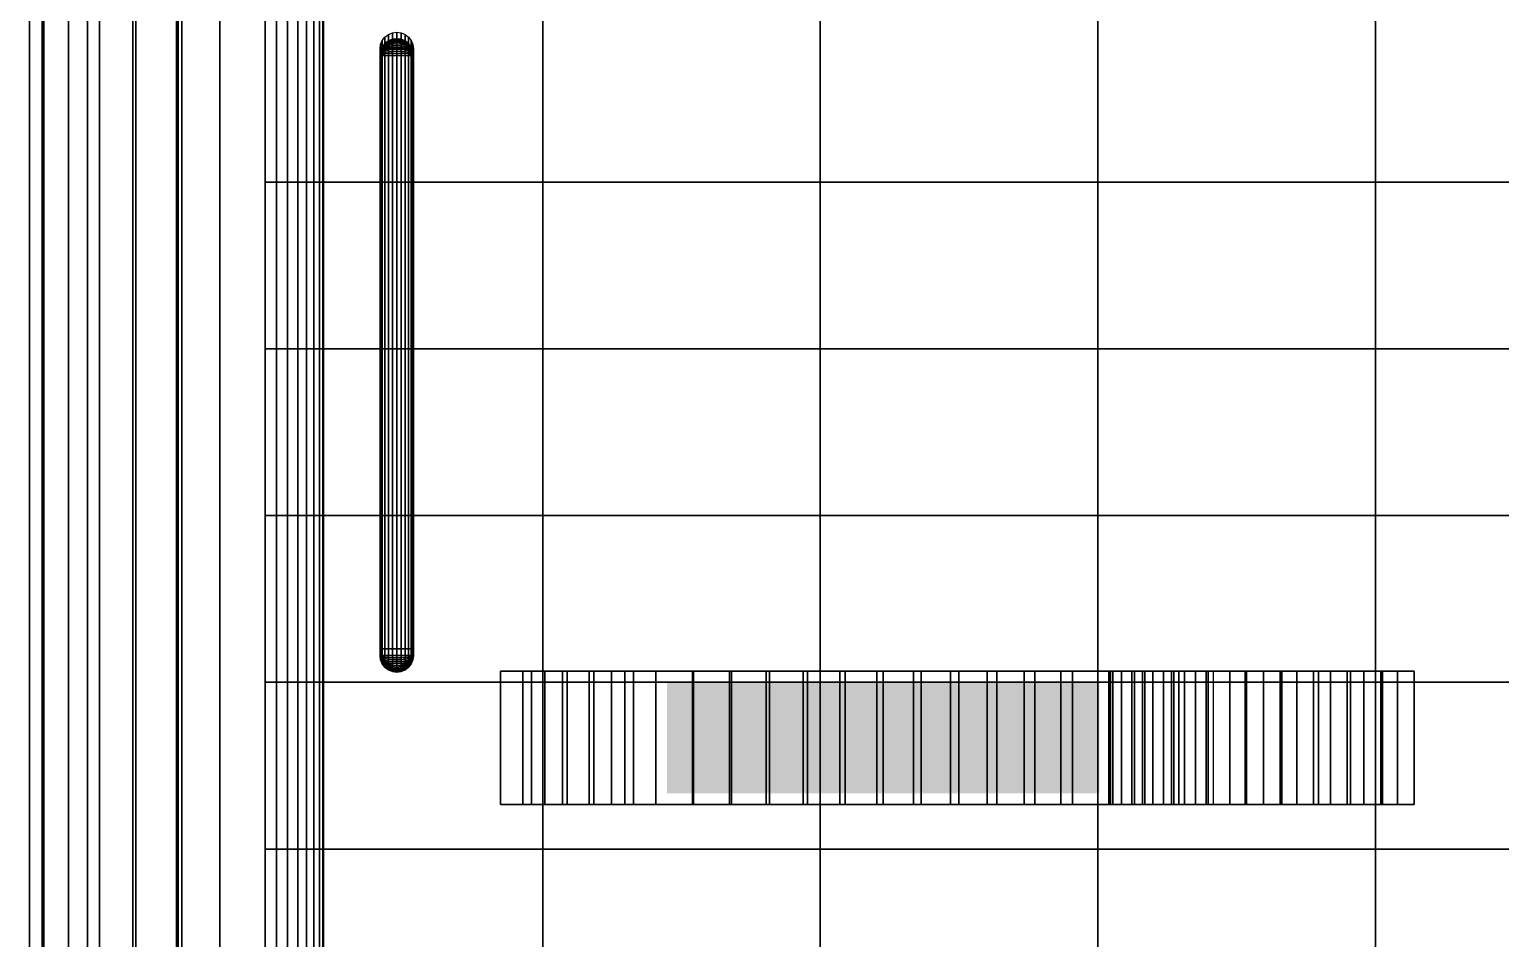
# Model space of a CAD drawing. Extents: x 21 to 175, y -6 to 102.
# Drawn here: x 27.5 to 80.5, y 26.8 to 59.5 of the extents above; entities that cross this region are included whole.
import ezdxf

# ---------------------------------------------------------------- set-up
doc = ezdxf.new("R2010")
doc.units = 0
for name, color, linetype in [('ARM', 10, 'CONTINUOUS'), ('BOTTOM', 5, 'CONTINUOUS'), ('CHAIR', 9, 'CONTINUOUS'), ('RAIL', 9, 'CONTINUOUS'), ('RBODY', 4, 'CONTINUOUS'), ('TOP', 5, 'CONTINUOUS')]:
    doc.layers.add(name, color=color, linetype=linetype)

msp = doc.modelspace()

# ---------------------------------------------------------------- linework, layer by layer
at = {"layer": 'ARM', "color": 1, "extrusion": (-2.23e-14, 3.99e-14, -1)}
msp.add_solid([(-66.049454, 32.000178, -10.443901), (-66.049454, 36.000178, -10.443901), (-50.473454, 32.000178, -10.443901), (-50.473454, 36.000178, -10.443901)], dxfattribs=at)
at = {"layer": 'ARM'}
for points, invisible_edges in [([(44.483939, 36.400178, 5.51737), (50.073454, 36.400178, 10.443901), (50.073454, 36.400178, 12.043901), (44.483939, 36.400178, 8.970432)], 1), ([(50.073454, 36.400178, 2.443901), (50.073454, 36.400178, 10.443901), (44.483939, 36.400178, 5.51737)], 3), ([(66.45086, 36.400178, 10.443901), (66.45086, 36.400178, 2.443901), (50.073454, 36.400178, 2.443901), (50.073454, 36.400178, 10.443901)], 5), ([(70.144011, 36.400178, 2.443901), (70.144011, 36.400178, 12.043901), (66.45086, 36.400178, 10.443901), (66.45086, 36.400178, 2.443901)], 5), ([(73.948435, 36.400178, 2.443901), (77.391936, 36.400178, 4.795976), (70.144011, 36.400178, 12.043901), (70.144011, 36.400178, 2.443901)], 4), ([(50.073454, 31.600178, 2.443901), (50.073454, 31.600178, 10.443901), (44.483939, 31.600178, 5.51737)], 3), ([(44.483939, 31.600178, 5.51737), (50.073454, 31.600178, 10.443901), (50.073454, 31.600178, 12.043901), (44.483939, 31.600178, 8.970432)], 1), ([(66.45086, 31.600178, 10.443901), (66.45086, 31.600178, 2.443901), (50.073454, 31.600178, 2.443901), (50.073454, 31.600178, 10.443901)], 5), ([(70.144011, 31.600178, 2.443901), (70.144011, 31.600178, 12.043901), (66.45086, 31.600178, 10.443901), (66.45086, 31.600178, 2.443901)], 5), ([(73.948435, 31.600178, 2.443901), (77.391936, 31.600178, 4.795976), (70.144011, 31.600178, 12.043901), (70.144011, 31.600178, 2.443901)], 4)]:
    msp.add_3dface(points, dxfattribs=dict(at, invisible_edges=invisible_edges))
at = {"layer": 'CHAIR'}
for points in [[(40.144011, 58.799822, 2.443901), (41.344011, 58.799822, 2.443901), (41.344011, 37.200535, 2.268297), (40.144011, 37.200535, 2.268297)], [(41.344011, 58.799822, 2.443901), (40.144011, 58.799822, 2.443901), (40.144011, 58.565683, 31.242949), (41.344011, 58.565683, 31.242949)], [(40.144011, 58.565683, 31.242949), (41.344011, 58.565683, 31.242949), (41.344011, 36.966397, 31.067345), (40.144011, 36.966397, 31.067345)], [(41.344011, 36.966397, 31.067345), (40.144011, 36.966397, 31.067345), (40.144011, 37.200535, 2.268297), (41.344011, 37.199822, 2.443901)]]:
    msp.add_3dface(points, dxfattribs=at)

# ---------------------------------------------------------------- meshes
at = {"layer": 'ARM'}
mesh = msp.add_polymesh((2, 8), dxfattribs=at)
for k, corner in enumerate([(44.483939, 36.400178, 5.51737), (45.282441, 36.400178, 5.078303), (46.080944, 36.400178, 4.639236), (46.879446, 36.400178, 4.200169), (47.677948, 36.400178, 3.761102), (48.47645, 36.400178, 3.322035), (49.274952, 36.400178, 2.882968), (50.073454, 36.400178, 2.443901), (44.483939, 31.600178, 5.51737), (45.282441, 31.600178, 5.078303), (46.080944, 31.600178, 4.639236), (46.879446, 31.600178, 4.200169), (47.677948, 31.600178, 3.761102), (48.47645, 31.600178, 3.322035), (49.274952, 31.600178, 2.882968), (50.073454, 31.600178, 2.443901)]):
    mesh.set_mesh_vertex(divmod(k, 8), corner)
mesh = msp.add_polymesh((2, 6), dxfattribs=at)
for k, corner in enumerate([(44.483939, 36.400178, 8.970432), (44.483939, 36.400178, 8.27982), (44.483939, 36.400178, 7.589207), (44.483939, 36.400178, 6.898595), (44.483939, 36.400178, 6.207982), (44.483939, 36.400178, 5.51737), (44.483939, 31.600178, 8.970432), (44.483939, 31.600178, 8.27982), (44.483939, 31.600178, 7.589207), (44.483939, 31.600178, 6.898595), (44.483939, 31.600178, 6.207982), (44.483939, 31.600178, 5.51737)]):
    mesh.set_mesh_vertex(divmod(k, 6), corner)
mesh = msp.add_polymesh((2, 6), dxfattribs=at)
for k, corner in enumerate([(50.073454, 31.600178, 12.043901), (48.955551, 31.600178, 11.429207), (47.837648, 31.600178, 10.814513), (46.719745, 31.600178, 10.19982), (45.601842, 31.600178, 9.585126), (44.483939, 31.600178, 8.970432), (50.073454, 36.400178, 12.043901), (48.955551, 36.400178, 11.429207), (47.837648, 36.400178, 10.814513), (46.719745, 36.400178, 10.19982), (45.601842, 36.400178, 9.585126), (44.483939, 36.400178, 8.970432)]):
    mesh.set_mesh_vertex(divmod(k, 6), corner)
mesh = msp.add_polymesh((2, 19), dxfattribs=at)
for k, corner in enumerate([(50.073454, 36.400178, 2.443901), (51.399842, 36.400178, 2.443901), (52.72623, 36.400178, 2.443901), (54.052618, 36.400178, 2.443901), (55.379005, 36.400178, 2.443901), (56.705393, 36.400178, 2.443901), (58.031781, 36.400178, 2.443901), (59.358169, 36.400178, 2.443901), (60.684557, 36.400178, 2.443901), (62.010944, 36.400178, 2.443901), (63.337332, 36.400178, 2.443901), (64.66372, 36.400178, 2.443901), (65.990108, 36.400178, 2.443901), (67.316496, 36.400178, 2.443901), (68.642883, 36.400178, 2.443901), (69.969271, 36.400178, 2.443901), (71.295659, 36.400178, 2.443901), (72.622047, 36.400178, 2.443901), (73.948435, 36.400178, 2.443901), (50.073454, 31.600178, 2.443901), (51.399842, 31.600178, 2.443901), (52.72623, 31.600178, 2.443901), (54.052618, 31.600178, 2.443901), (55.379005, 31.600178, 2.443901), (56.705393, 31.600178, 2.443901), (58.031781, 31.600178, 2.443901), (59.358169, 31.600178, 2.443901), (60.684557, 31.600178, 2.443901), (62.010944, 31.600178, 2.443901), (63.337332, 31.600178, 2.443901), (64.66372, 31.600178, 2.443901), (65.990108, 31.600178, 2.443901), (67.316496, 31.600178, 2.443901), (68.642883, 31.600178, 2.443901), (69.969271, 31.600178, 2.443901), (71.295659, 31.600178, 2.443901), (72.622047, 31.600178, 2.443901), (73.948435, 31.600178, 2.443901)]):
    mesh.set_mesh_vertex(divmod(k, 19), corner)
mesh = msp.add_polymesh((2, 4), dxfattribs=at)
for k, corner in enumerate([(50.073454, 36.400178, 10.443901), (50.073454, 36.400178, 10.977234), (50.073454, 36.400178, 11.510568), (50.073454, 36.400178, 12.043901), (50.073454, 31.600178, 10.443901), (50.073454, 31.600178, 10.977234), (50.073454, 31.600178, 11.510568), (50.073454, 31.600178, 12.043901)]):
    mesh.set_mesh_vertex(divmod(k, 4), corner)
mesh = msp.add_polymesh((2, 13), dxfattribs=at)
for k, corner in enumerate([(50.073454, 36.400178, 10.443901), (51.438238, 36.400178, 10.443901), (52.803022, 36.400178, 10.443901), (54.167806, 36.400178, 10.443901), (55.53259, 36.400178, 10.443901), (56.897373, 36.400178, 10.443901), (58.262157, 36.400178, 10.443901), (59.626941, 36.400178, 10.443901), (60.991725, 36.400178, 10.443901), (62.356509, 36.400178, 10.443901), (63.721292, 36.400178, 10.443901), (65.086076, 36.400178, 10.443901), (66.45086, 36.400178, 10.443901), (50.073454, 31.600178, 10.443901), (51.438238, 31.600178, 10.443901), (52.803022, 31.600178, 10.443901), (54.167806, 31.600178, 10.443901), (55.53259, 31.600178, 10.443901), (56.897373, 31.600178, 10.443901), (58.262157, 31.600178, 10.443901), (59.626941, 31.600178, 10.443901), (60.991725, 31.600178, 10.443901), (62.356509, 31.600178, 10.443901), (63.721292, 31.600178, 10.443901), (65.086076, 31.600178, 10.443901), (66.45086, 31.600178, 10.443901)]):
    mesh.set_mesh_vertex(divmod(k, 13), corner)
at = {"layer": 'ARM', "color": 1}
mesh = msp.add_polymesh((2, 13), dxfattribs=at)
for k, corner in enumerate([(70.144011, 31.600178, 12.043901), (69.892549, 31.600178, 12.363911), (69.516183, 31.600178, 12.51879), (69.11232, 31.600178, 12.468454), (68.734604, 31.600178, 12.305148), (68.357007, 31.600178, 12.14156), (67.979411, 31.600178, 11.977972), (67.601814, 31.600178, 11.814384), (67.224217, 31.600178, 11.650796), (66.846744, 31.600178, 11.486929), (66.533805, 31.600178, 11.226721), (66.389384, 31.600178, 10.846219), (66.45086, 31.600178, 10.443901), (70.144011, 36.400178, 12.043901), (69.892549, 36.400178, 12.363911), (69.516183, 36.400178, 12.51879), (69.11232, 36.400178, 12.468454), (68.734604, 36.400178, 12.305148), (68.357007, 36.400178, 12.14156), (67.979411, 36.400178, 11.977972), (67.601814, 36.400178, 11.814384), (67.224217, 36.400178, 11.650796), (66.846744, 36.400178, 11.486929), (66.533805, 36.400178, 11.226721), (66.389384, 36.400178, 10.846219), (66.45086, 36.400178, 10.443901)]):
    mesh.set_mesh_vertex(divmod(k, 13), corner)
at = {"layer": 'ARM'}
mesh = msp.add_polymesh((2, 4), dxfattribs=at)
for k, corner in enumerate([(70.144011, 31.600178, 12.043901), (68.912961, 31.600178, 11.510568), (67.68191, 31.600178, 10.977234), (66.45086, 31.600178, 10.443901), (70.144011, 36.400178, 12.043901), (68.912961, 36.400178, 11.510568), (67.68191, 36.400178, 10.977234), (66.45086, 36.400178, 10.443901)]):
    mesh.set_mesh_vertex(divmod(k, 4), corner)
mesh = msp.add_polymesh((2, 13), dxfattribs=at)
for k, corner in enumerate([(70.144011, 31.600178, 12.043901), (70.748005, 31.600178, 11.439907), (71.351998, 31.600178, 10.835914), (71.955992, 31.600178, 10.23192), (72.559986, 31.600178, 9.627926), (73.16398, 31.600178, 9.023932), (73.767973, 31.600178, 8.419939), (74.371967, 31.600178, 7.815945), (74.975961, 31.600178, 7.211951), (75.579955, 31.600178, 6.607957), (76.183948, 31.600178, 6.003964), (76.787942, 31.600178, 5.39997), (77.391936, 31.600178, 4.795976), (70.144011, 36.400178, 12.043901), (70.748005, 36.400178, 11.439907), (71.351998, 36.400178, 10.835914), (71.955992, 36.400178, 10.23192), (72.559986, 36.400178, 9.627926), (73.16398, 36.400178, 9.023932), (73.767973, 36.400178, 8.419939), (74.371967, 36.400178, 7.815945), (74.975961, 36.400178, 7.211951), (75.579955, 36.400178, 6.607957), (76.183948, 36.400178, 6.003964), (76.787942, 36.400178, 5.39997), (77.391936, 36.400178, 4.795976)]):
    mesh.set_mesh_vertex(divmod(k, 13), corner)
mesh = msp.add_polymesh((2, 4), dxfattribs=at)
for k, corner in enumerate([(73.948435, 36.400178, 2.443901), (75.096268, 36.400178, 3.227926), (76.244102, 36.400178, 4.011951), (77.391936, 36.400178, 4.795976), (73.948435, 31.600178, 2.443901), (75.096268, 31.600178, 3.227926), (76.244102, 31.600178, 4.011951), (77.391936, 31.600178, 4.795976)]):
    mesh.set_mesh_vertex(divmod(k, 4), corner)
at = {"layer": 'BOTTOM'}
mesh = msp.add_polymesh((13, 9), dxfattribs=at)
for k, corner in enumerate([(156, 24), (156, 30), (156, 36), (156, 42), (156, 48), (156, 54), (156, 60), (156, 66), (156, 72), (146, 24), (146, 30), (146, 36), (146, 42), (146, 48), (146, 54), (146, 60), (146, 66), (146, 72), (136, 24), (136, 30), (136, 36), (136, 42), (136, 48), (136, 54), (136, 60), (136, 66), (136, 72), (126, 24), (126, 30), (126, 36), (126, 42), (126, 48), (126, 54), (126, 60), (126, 66), (126, 72), (116, 24), (116, 30), (116, 36), (116, 42), (116, 48), (116, 54), (116, 60), (116, 66), (116, 72), (106, 24), (106, 30), (106, 36), (106, 42), (106, 48), (106, 54), (106, 60), (106, 66), (106, 72), (96, 24), (96, 30), (96, 36), (96, 42), (96, 48), (96, 54), (96, 60), (96, 66), (96, 72), (86, 24), (86, 30), (86, 36), (86, 42), (86, 48), (86, 54), (86, 60), (86, 66), (86, 72), (76, 24), (76, 30), (76, 36), (76, 42), (76, 48), (76, 54), (76, 60), (76, 66), (76, 72), (66, 24), (66, 30), (66, 36), (66, 42), (66, 48), (66, 54), (66, 60), (66, 66), (66, 72), (56, 24), (56, 30), (56, 36), (56, 42), (56, 48), (56, 54), (56, 60), (56, 66), (56, 72), (46, 24), (46, 30), (46, 36), (46, 42), (46, 48), (46, 54), (46, 60), (46, 66), (46, 72), (36, 24), (36, 30), (36, 36), (36, 42), (36, 48), (36, 54), (36, 60), (36, 66), (36, 72)]):
    mesh.set_mesh_vertex(divmod(k, 9), corner)
at = {"layer": 'CHAIR'}
mesh = msp.add_polymesh((2, 13), dxfattribs=at)
for k, corner in enumerate([(40.144011, 58.799822, 2.443901), (40.164455, 58.955108, 2.445163), (40.224396, 59.099812, 2.44634), (40.319747, 59.224072, 2.44735), (40.444011, 59.31942, 2.448125), (40.58872, 59.379358, 2.448613), (40.744011, 59.399802, 2.448779), (40.899302, 59.379358, 2.448613), (41.044011, 59.31942, 2.448125), (41.168275, 59.224072, 2.44735), (41.263626, 59.099812, 2.44634), (41.323566, 58.955108, 2.445163), (41.344011, 58.799822, 2.443901), (40.144011, 58.565683, 31.242949), (40.164455, 58.720969, 31.244212), (40.224396, 58.865673, 31.245388), (40.319747, 58.989933, 31.246398), (40.444011, 59.085281, 31.247174), (40.58872, 59.145219, 31.247661), (40.744011, 59.165663, 31.247827), (40.899302, 59.145219, 31.247661), (41.044011, 59.085281, 31.247174), (41.168275, 58.989933, 31.246398), (41.263626, 58.865673, 31.245388), (41.323566, 58.720969, 31.244212), (41.344011, 58.565683, 31.242949)]):
    mesh.set_mesh_vertex(divmod(k, 13), corner)
mesh = msp.add_polymesh((13, 13), dxfattribs=at)
for k, corner in enumerate([(40.144011, 58.565683, 31.242949), (40.164455, 58.56442, 31.398236), (40.224396, 58.563244, 31.542939), (40.319747, 58.562234, 31.667199), (40.444011, 58.561459, 31.762547), (40.58872, 58.560971, 31.822486), (40.744011, 58.560805, 31.842929), (40.899302, 58.560971, 31.822486), (41.044011, 58.561459, 31.762547), (41.168275, 58.562234, 31.667199), (41.263626, 58.563244, 31.542939), (41.323566, 58.56442, 31.398236), (41.344011, 58.565683, 31.242949), (40.144011, 58.565683, 31.242949), (40.164455, 58.5847, 31.397072), (40.224396, 58.602421, 31.540691), (40.319747, 58.617639, 31.66402), (40.444011, 58.629316, 31.758653), (40.58872, 58.636656, 31.818143), (40.744011, 58.63916, 31.838433), (40.899302, 58.636656, 31.818143), (41.044011, 58.629316, 31.758653), (41.168275, 58.617639, 31.66402), (41.263626, 58.602421, 31.540691), (41.323566, 58.5847, 31.397072), (41.344011, 58.565683, 31.242949), (40.144011, 58.565683, 31.242949), (40.164455, 58.604655, 31.393271), (40.224396, 58.64097, 31.533349), (40.319747, 58.672155, 31.653636), (40.444011, 58.696084, 31.745936), (40.58872, 58.711127, 31.803958), (40.744011, 58.716258, 31.823748), (40.899302, 58.711127, 31.803958), (41.044011, 58.696084, 31.745936), (41.168275, 58.672155, 31.653636), (41.263626, 58.64097, 31.533349), (41.323566, 58.604655, 31.393271), (41.344011, 58.565683, 31.242949), (40.144011, 58.565683, 31.242949), (40.164455, 58.623942, 31.386898), (40.224396, 58.678231, 31.521037), (40.319747, 58.72485, 31.636225), (40.444011, 58.760622, 31.724612), (40.58872, 58.783109, 31.780174), (40.744011, 58.790779, 31.799125), (40.899302, 58.783109, 31.780174), (41.044011, 58.760622, 31.724612), (41.168275, 58.72485, 31.636225), (41.263626, 58.678231, 31.521037), (41.323566, 58.623942, 31.386898), (41.344011, 58.565683, 31.242949), (40.144011, 58.565683, 31.242949), (40.164455, 58.642233, 31.378062), (40.224396, 58.713566, 31.503968), (40.319747, 58.774821, 31.612085), (40.444011, 58.821824, 31.695047), (40.58872, 58.851371, 31.747198), (40.744011, 58.861449, 31.764986), (40.899302, 58.851371, 31.747198), (41.044011, 58.821824, 31.695047), (41.168275, 58.774821, 31.612085), (41.263626, 58.713566, 31.503968), (41.323566, 58.642233, 31.378062), (41.344011, 58.565683, 31.242949), (40.144011, 58.565683, 31.242949), (40.164455, 58.659214, 31.366915), (40.224396, 58.74637, 31.482432), (40.319747, 58.821214, 31.581629), (40.444011, 58.878643, 31.657746), (40.58872, 58.914744, 31.705595), (40.744011, 58.927058, 31.721915), (40.899302, 58.914744, 31.705595), (41.044011, 58.878643, 31.657746), (41.168275, 58.821214, 31.581629), (41.263626, 58.74637, 31.482432), (41.323566, 58.659214, 31.366915), (41.344011, 58.565683, 31.242949), (40.144011, 58.565683, 31.242949), (40.164455, 58.674594, 31.353646), (40.224396, 58.776083, 31.456799), (40.319747, 58.863234, 31.545378), (40.444011, 58.930107, 31.613348), (40.58872, 58.972145, 31.656075), (40.744011, 58.986484, 31.670648), (40.899302, 58.972145, 31.656075), (41.044011, 58.930107, 31.613348), (41.168275, 58.863234, 31.545378), (41.263626, 58.776083, 31.456799), (41.323566, 58.674594, 31.353646), (41.344011, 58.565683, 31.242949), (40.144011, 58.565683, 31.242949), (40.164455, 58.688111, 31.338483), (40.224396, 58.802196, 31.427507), (40.319747, 58.900163, 31.503953), (40.444011, 58.975336, 31.562612), (40.58872, 59.022592, 31.599487), (40.744011, 59.03871, 31.612064), (40.899302, 59.022592, 31.599487), (41.044011, 58.975336, 31.562612), (41.168275, 58.900163, 31.503953), (41.263626, 58.802196, 31.427507), (41.323566, 58.688111, 31.338483), (41.344011, 58.565683, 31.242949), (40.144011, 58.565683, 31.242949), (40.164455, 58.699534, 31.321686), (40.224396, 58.824263, 31.395056), (40.319747, 58.93137, 31.458061), (40.444011, 59.013556, 31.506407), (40.58872, 59.06522, 31.536798), (40.744011, 59.082842, 31.547164), (40.899302, 59.06522, 31.536798), (41.044011, 59.013556, 31.506407), (41.168275, 58.93137, 31.458061), (41.263626, 58.824263, 31.395056), (41.323566, 58.699534, 31.321686), (41.344011, 58.565683, 31.242949), (40.144011, 58.565683, 31.242949), (40.164455, 58.708666, 31.303541), (40.224396, 58.841904, 31.360004), (40.319747, 58.956319, 31.408489), (40.444011, 59.044112, 31.445694), (40.58872, 59.099302, 31.469081), (40.744011, 59.118126, 31.477058), (40.899302, 59.099302, 31.469081), (41.044011, 59.044112, 31.445694), (41.168275, 58.956319, 31.408489), (41.263626, 58.841904, 31.360004), (41.323566, 58.708666, 31.303541), (41.344011, 58.565683, 31.242949), (40.144011, 58.565683, 31.242949), (40.164455, 58.715351, 31.28436), (40.224396, 58.85482, 31.322948), (40.319747, 58.974584, 31.356085), (40.444011, 59.066483, 31.381512), (40.58872, 59.124253, 31.397495), (40.744011, 59.143957, 31.402947), (40.899302, 59.124253, 31.397495), (41.044011, 59.066483, 31.381512), (41.168275, 58.974584, 31.356085), (41.263626, 58.85482, 31.322948), (41.323566, 58.715351, 31.28436), (41.344011, 58.565683, 31.242949), (40.144011, 58.565683, 31.242949), (40.164455, 58.719476, 31.26447), (40.224396, 58.862788, 31.284524), (40.319747, 58.985853, 31.301745), (40.444011, 59.080284, 31.314959), (40.58872, 59.139646, 31.323265), (40.744011, 59.159894, 31.326099), (40.899302, 59.139646, 31.323265), (41.044011, 59.080284, 31.314959), (41.168275, 58.985853, 31.301745), (41.263626, 58.862788, 31.284524), (41.323566, 58.719476, 31.26447), (41.344011, 58.565683, 31.242949), (40.144011, 58.565683, 31.242949), (40.164455, 58.720969, 31.244212), (40.224396, 58.865673, 31.245388), (40.319747, 58.989933, 31.246398), (40.444011, 59.085281, 31.247174), (40.58872, 59.145219, 31.247661), (40.744011, 59.165663, 31.247827), (40.899302, 59.145219, 31.247661), (41.044011, 59.085281, 31.247174), (41.168275, 58.989933, 31.246398), (41.263626, 58.865673, 31.245388), (41.323566, 58.720969, 31.244212), (41.344011, 58.565683, 31.242949)]):
    mesh.set_mesh_vertex(divmod(k, 13), corner)
mesh = msp.add_polymesh((2, 13), dxfattribs=at)
for k, corner in enumerate([(40.144011, 58.565683, 31.242949), (40.164455, 58.56442, 31.398236), (40.224396, 58.563244, 31.542939), (40.319747, 58.562234, 31.667199), (40.444011, 58.561459, 31.762547), (40.58872, 58.560971, 31.822486), (40.744011, 58.560805, 31.842929), (40.899302, 58.560971, 31.822486), (41.044011, 58.561459, 31.762547), (41.168275, 58.562234, 31.667199), (41.263626, 58.563244, 31.542939), (41.323566, 58.56442, 31.398236), (41.344011, 58.565683, 31.242949), (40.144011, 36.966397, 31.067345), (40.164455, 36.965134, 31.222632), (40.224396, 36.963958, 31.367335), (40.319747, 36.962948, 31.491595), (40.444011, 36.962172, 31.586943), (40.58872, 36.961685, 31.646882), (40.744011, 36.961519, 31.667325), (40.899302, 36.961685, 31.646882), (41.044011, 36.962172, 31.586943), (41.168275, 36.962948, 31.491595), (41.263626, 36.963958, 31.367335), (41.323566, 36.965134, 31.222632), (41.344011, 36.966397, 31.067345)]):
    mesh.set_mesh_vertex(divmod(k, 13), corner)
mesh = msp.add_polymesh((2, 13), dxfattribs=at)
for k, corner in enumerate([(40.144011, 37.200535, 2.268297), (40.164455, 37.045249, 2.267035), (40.224396, 36.900545, 2.265858), (40.319747, 36.776285, 2.264848), (40.444011, 36.680937, 2.264073), (40.58872, 36.620999, 2.263585), (40.744011, 36.600555, 2.263419), (40.899302, 36.620999, 2.263585), (41.044011, 36.680937, 2.264073), (41.168275, 36.776285, 2.264848), (41.263626, 36.900545, 2.265858), (41.323566, 37.045249, 2.267035), (41.344011, 37.200535, 2.268297), (40.144011, 36.966397, 31.067345), (40.164455, 36.81111, 31.066083), (40.224396, 36.666407, 31.064906), (40.319747, 36.542147, 31.063896), (40.444011, 36.446799, 31.063121), (40.58872, 36.38686, 31.062634), (40.744011, 36.366417, 31.062467), (40.899302, 36.38686, 31.062634), (41.044011, 36.446799, 31.063121), (41.168275, 36.542147, 31.063896), (41.263626, 36.666407, 31.064906), (41.323566, 36.81111, 31.066083), (41.344011, 36.966397, 31.067345)]):
    mesh.set_mesh_vertex(divmod(k, 13), corner)
mesh = msp.add_polymesh((13, 13), dxfattribs=at)
for k, corner in enumerate([(40.144011, 36.966397, 31.067345), (40.164455, 36.965134, 31.222632), (40.224396, 36.963958, 31.367335), (40.319747, 36.962948, 31.491595), (40.444011, 36.962172, 31.586943), (40.58872, 36.961685, 31.646882), (40.744011, 36.961519, 31.667325), (40.899302, 36.961685, 31.646882), (41.044011, 36.962172, 31.586943), (41.168275, 36.962948, 31.491595), (41.263626, 36.963958, 31.367335), (41.323566, 36.965134, 31.222632), (41.344011, 36.966397, 31.067345), (40.144011, 36.966397, 31.067345), (40.164455, 36.944876, 31.221138), (40.224396, 36.924822, 31.364451), (40.319747, 36.907601, 31.487516), (40.444011, 36.894387, 31.581947), (40.58872, 36.886081, 31.641309), (40.744011, 36.883247, 31.661556), (40.899302, 36.886081, 31.641309), (41.044011, 36.894387, 31.581947), (41.168275, 36.907601, 31.487516), (41.263626, 36.924822, 31.364451), (41.323566, 36.944876, 31.221138), (41.344011, 36.966397, 31.067345), (40.144011, 36.966397, 31.067345), (40.164455, 36.924986, 31.217014), (40.224396, 36.886398, 31.356482), (40.319747, 36.853261, 31.476247), (40.444011, 36.827834, 31.568145), (40.58872, 36.811851, 31.625915), (40.744011, 36.806399, 31.645619), (40.899302, 36.811851, 31.625915), (41.044011, 36.827834, 31.568145), (41.168275, 36.853261, 31.476247), (41.263626, 36.886398, 31.356482), (41.323566, 36.924986, 31.217014), (41.344011, 36.966397, 31.067345), (40.144011, 36.966397, 31.067345), (40.164455, 36.905805, 31.210328), (40.224396, 36.849342, 31.343567), (40.319747, 36.800857, 31.457981), (40.444011, 36.763652, 31.545775), (40.58872, 36.740265, 31.600964), (40.744011, 36.732288, 31.619788), (40.899302, 36.740265, 31.600964), (41.044011, 36.763652, 31.545775), (41.168275, 36.800857, 31.457981), (41.263626, 36.849342, 31.343567), (41.323566, 36.905805, 31.210328), (41.344011, 36.966397, 31.067345), (40.144011, 36.966397, 31.067345), (40.164455, 36.88766, 31.201196), (40.224396, 36.81429, 31.325925), (40.319747, 36.751285, 31.433032), (40.444011, 36.702939, 31.515218), (40.58872, 36.672548, 31.566883), (40.744011, 36.662182, 31.584504), (40.899302, 36.672548, 31.566883), (41.044011, 36.702939, 31.515218), (41.168275, 36.751285, 31.433032), (41.263626, 36.81429, 31.325925), (41.323566, 36.88766, 31.201196), (41.344011, 36.966397, 31.067345), (40.144011, 36.966397, 31.067345), (40.164455, 36.870863, 31.189774), (40.224396, 36.781839, 31.303859), (40.319747, 36.705393, 31.401826), (40.444011, 36.646734, 31.476998), (40.58872, 36.609859, 31.524254), (40.744011, 36.597282, 31.540372), (40.899302, 36.609859, 31.524254), (41.044011, 36.646734, 31.476998), (41.168275, 36.705393, 31.401826), (41.263626, 36.781839, 31.303859), (41.323566, 36.870863, 31.189774), (41.344011, 36.966397, 31.067345), (40.144011, 36.966397, 31.067345), (40.164455, 36.8557, 31.176257), (40.224396, 36.752547, 31.277746), (40.319747, 36.663968, 31.364896), (40.444011, 36.595998, 31.43177), (40.58872, 36.553271, 31.473808), (40.744011, 36.538698, 31.488146), (40.899302, 36.553271, 31.473808), (41.044011, 36.595998, 31.43177), (41.168275, 36.663968, 31.364896), (41.263626, 36.752547, 31.277746), (41.323566, 36.8557, 31.176257), (41.344011, 36.966397, 31.067345), (40.144011, 36.966397, 31.067345), (40.164455, 36.842431, 31.160876), (40.224396, 36.726914, 31.248033), (40.319747, 36.627717, 31.322876), (40.444011, 36.5516, 31.380305), (40.58872, 36.503751, 31.416407), (40.744011, 36.487431, 31.42872), (40.899302, 36.503751, 31.416407), (41.044011, 36.5516, 31.380305), (41.168275, 36.627717, 31.322876), (41.263626, 36.726914, 31.248033), (41.323566, 36.842431, 31.160876), (41.344011, 36.966397, 31.067345), (40.144011, 36.966397, 31.067345), (40.164455, 36.831284, 31.143895), (40.224396, 36.705378, 31.215228), (40.319747, 36.597261, 31.276483), (40.444011, 36.514299, 31.323486), (40.58872, 36.462148, 31.353033), (40.744011, 36.44436, 31.363111), (40.899302, 36.462148, 31.353033), (41.044011, 36.514299, 31.323486), (41.168275, 36.597261, 31.276483), (41.263626, 36.705378, 31.215228), (41.323566, 36.831284, 31.143895), (41.344011, 36.966397, 31.067345), (40.144011, 36.966397, 31.067345), (40.164455, 36.822448, 31.125604), (40.224396, 36.688309, 31.179893), (40.319747, 36.573121, 31.226512), (40.444011, 36.484734, 31.262284), (40.58872, 36.429172, 31.284771), (40.744011, 36.410221, 31.292441), (40.899302, 36.429172, 31.284771), (41.044011, 36.484734, 31.262284), (41.168275, 36.573121, 31.226512), (41.263626, 36.688309, 31.179893), (41.323566, 36.822448, 31.125604), (41.344011, 36.966397, 31.067345), (40.144011, 36.966397, 31.067345), (40.164455, 36.816075, 31.106317), (40.224396, 36.675997, 31.142633), (40.319747, 36.55571, 31.173818), (40.444011, 36.46341, 31.197747), (40.58872, 36.405388, 31.212789), (40.744011, 36.385598, 31.21792), (40.899302, 36.405388, 31.212789), (41.044011, 36.46341, 31.197747), (41.168275, 36.55571, 31.173818), (41.263626, 36.675997, 31.142633), (41.323566, 36.816075, 31.106317), (41.344011, 36.966397, 31.067345), (40.144011, 36.966397, 31.067345), (40.164455, 36.812274, 31.086363), (40.224396, 36.668655, 31.104084), (40.319747, 36.545326, 31.119301), (40.444011, 36.450693, 31.130978), (40.58872, 36.391203, 31.138319), (40.744011, 36.370913, 31.140822), (40.899302, 36.391203, 31.138319), (41.044011, 36.450693, 31.130978), (41.168275, 36.545326, 31.119301), (41.263626, 36.668655, 31.104084), (41.323566, 36.812274, 31.086363), (41.344011, 36.966397, 31.067345), (40.144011, 36.966397, 31.067345), (40.164455, 36.81111, 31.066083), (40.224396, 36.666407, 31.064906), (40.319747, 36.542147, 31.063896), (40.444011, 36.446799, 31.063121), (40.58872, 36.38686, 31.062634), (40.744011, 36.366417, 31.062467), (40.899302, 36.38686, 31.062634), (41.044011, 36.446799, 31.063121), (41.168275, 36.542147, 31.063896), (41.263626, 36.666407, 31.064906), (41.323566, 36.81111, 31.066083), (41.344011, 36.966397, 31.067345)]):
    mesh.set_mesh_vertex(divmod(k, 13), corner)
at = {"layer": 'RAIL'}
mesh = msp.add_polymesh((2, 9), dxfattribs=at)
for k, corner in enumerate([(36, 24, 18), (36.413849, 24.413849, 17.942356), (36.811794, 24.811794, 17.771639), (37.178542, 25.178542, 17.494409), (37.5, 25.5, 17.12132), (37.763813, 25.763813, 16.666711), (37.959844, 25.959844, 16.14805), (38.08056, 26.08056, 15.585271), (38.12132, 26.12132, 15), (36, 72, 18), (36.413849, 71.586151, 17.942356), (36.811794, 71.188206, 17.771639), (37.178542, 70.821458, 17.494409), (37.5, 70.5, 17.12132), (37.763813, 70.236187, 16.666711), (37.959844, 70.040156, 16.14805), (38.08056, 69.91944, 15.585271), (38.12132, 69.87868, 15)]):
    mesh.set_mesh_vertex(divmod(k, 9), corner)
at = {"layer": 'RBODY'}
mesh = msp.add_polymesh((2, 25), dxfattribs=at)
for k, corner in enumerate([(36, 72), (34.378575, 72, 0.147261), (32.810211, 72, 0.584226), (31.346233, 72, 1.296595), (30.034547, 72, 2.261056), (28.918079, 72, 3.446047), (28.033365, 72, 4.812789), (27.514719, 72, 6.33365), (27.978695, 72, 7.5), (29.609021, 72, 7.5), (31.239347, 72, 7.5), (32.869674, 72, 7.5), (33, 72, 9), (32.869674, 72, 10.5), (31.239347, 72, 10.5), (29.609021, 72, 10.5), (27.978695, 72, 10.5), (27.514719, 72, 11.66635), (28.033365, 72, 13.187211), (28.918079, 72, 14.553953), (30.034547, 72, 15.738944), (31.346233, 72, 16.703405), (32.810211, 72, 17.415774), (34.378575, 72, 17.852739), (36, 72, 18), (36, 24), (34.378575, 24, 0.147261), (32.810211, 24, 0.584226), (31.346233, 24, 1.296595), (30.034547, 24, 2.261056), (28.918079, 24, 3.446047), (28.033365, 24, 4.812789), (27.514719, 24, 6.33365), (27.978695, 24, 7.5), (29.609021, 24, 7.5), (31.239347, 24, 7.5), (32.869674, 24, 7.5), (33, 24, 9), (32.869674, 24, 10.5), (31.239347, 24, 10.5), (29.609021, 24, 10.5), (27.978695, 24, 10.5), (27.514719, 24, 11.66635), (28.033365, 24, 13.187211), (28.918079, 24, 14.553953), (30.034547, 24, 15.738944), (31.346233, 24, 16.703405), (32.810211, 24, 17.415774), (34.378575, 24, 17.852739), (36, 24, 18)]):
    mesh.set_mesh_vertex(divmod(k, 25), corner)
at = {"layer": 'TOP'}
mesh = msp.add_polymesh((13, 9), dxfattribs=at)
for k, corner in enumerate([(156, 24, 3), (156, 30, 3), (156, 36, 3), (156, 42, 3), (156, 48, 3), (156, 54, 3), (156, 60, 3), (156, 66, 3), (156, 72, 3), (146, 24, 3), (146, 30, 3), (146, 36, 3), (146, 42, 3), (146, 48, 3), (146, 54, 3), (146, 60, 3), (146, 66, 3), (146, 72, 3), (136, 24, 3), (136, 30, 3), (136, 36, 3), (136, 42, 3), (136, 48, 3), (136, 54, 3), (136, 60, 3), (136, 66, 3), (136, 72, 3), (126, 24, 3), (126, 30, 3), (126, 36, 3), (126, 42, 3), (126, 48, 3), (126, 54, 3), (126, 60, 3), (126, 66, 3), (126, 72, 3), (116, 24, 3), (116, 30, 3), (116, 36, 3), (116, 42, 3), (116, 48, 3), (116, 54, 3), (116, 60, 3), (116, 66, 3), (116, 72, 3), (106, 24, 3), (106, 30, 3), (106, 36, 3), (106, 42, 3), (106, 48, 3), (106, 54, 3), (106, 60, 3), (106, 66, 3), (106, 72, 3), (96, 24, 3), (96, 30, 3), (96, 36, 3), (96, 42, 3), (96, 48, 3), (96, 54, 3), (96, 60, 3), (96, 66, 3), (96, 72, 3), (86, 24, 3), (86, 30, 3), (86, 36, 3), (86, 42, 3), (86, 48, 3), (86, 54, 3), (86, 60, 3), (86, 66, 3), (86, 72, 3), (76, 24, 3), (76, 30, 3), (76, 36, 3), (76, 42, 3), (76, 48, 3), (76, 54, 3), (76, 60, 3), (76, 66, 3), (76, 72, 3), (66, 24, 3), (66, 30, 3), (66, 36, 3), (66, 42, 3), (66, 48, 3), (66, 54, 3), (66, 60, 3), (66, 66, 3), (66, 72, 3), (56, 24, 3), (56, 30, 3), (56, 36, 3), (56, 42, 3), (56, 48, 3), (56, 54, 3), (56, 60, 3), (56, 66, 3), (56, 72, 3), (46, 24, 3), (46, 30, 3), (46, 36, 3), (46, 42, 3), (46, 48, 3), (46, 54, 3), (46, 60, 3), (46, 66, 3), (46, 72, 3), (36, 24, 3), (36, 30, 3), (36, 36, 3), (36, 42, 3), (36, 48, 3), (36, 54, 3), (36, 60, 3), (36, 66, 3), (36, 72, 3)]):
    mesh.set_mesh_vertex(divmod(k, 9), corner)

doc.saveas('drawing.dxf')
